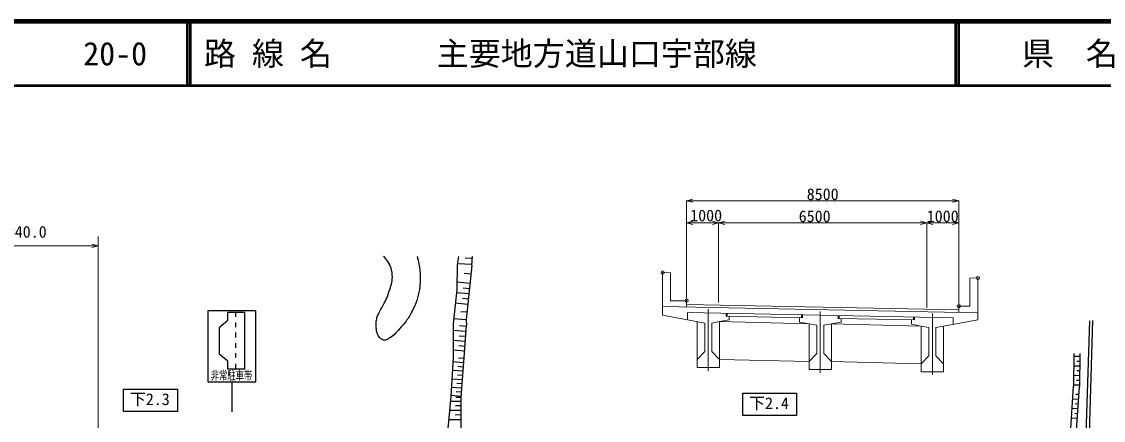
# Model space of a CAD drawing. Units: millimetres, scale not verified, with parts at other scales. Extents: x 40000 to 680000, y 20000 to 380000.
# Drawn here: x 151903 to 320853, y 317714 to 380000 of the extents above; entities that cross this region are included whole.
import ezdxf
from ezdxf.enums import TextEntityAlignment as Align

# ---------------------------------------------------------------- set-up
doc = ezdxf.new("R2010")
doc.units = ezdxf.units.MM
doc.header["$LTSCALE"] = 1000
doc.header["$PDMODE"] = 32
doc.header["$PDSIZE"] = 500
for name, color, linetype, lineweight in [('M-BGD', 7, 'Continuous', 25), ('M-STR-HTXT', 7, 'Continuous', 13), ('M-STR-STRC', 7, 'Continuous', 25), ('M-TTL', 7, 'Continuous', 140), ('M-TTL-LINE', 7, 'Continuous', 50)]:
    doc.layers.add(name, color=color, linetype=linetype, lineweight=lineweight)
doc.layers.add('M-TTL-TXT', color=7, linetype='Continuous')
doc.styles.add('ＭＳ ゴシック', font='')
doc.styles.get('ＭＳ ゴシック').set_extended_font_data('MS Gothic')

msp = doc.modelspace()

# ---------------------------------------------------------------- linework, layer by layer
at = {"layer": 'M-BGD'}
for p, q in [((220148, 343317), (219949, 342071)), ((222290, 342976), (221161, 343026)), ((222242, 341883), (222304, 343317)), ((219949, 342071), (219864, 338143)), ((222250, 342073), (219965, 342173)), ((222242, 341883), (221310, 333404)), ((222097, 340560), (221023, 340660)), ((219864, 338143), (219282, 332778)), ((221936, 339102), (219890, 339293)), ((221844, 338266), (220887, 338355)), ((221755, 337454), (219809, 337636)), ((221667, 336648), (220737, 336735)), ((221578, 335838), (219634, 336019)), ((221441, 334590), (220511, 334676)), ((221310, 333404), (219368, 333586)), ((221310, 333404), (221370, 332551)), ((318670, 333239), (318009, 311961)), ((319172, 333297), (318514, 312111)), ((219282, 332778), (219296, 327513)), ((221300, 331615), (219285, 331765)), ((221358, 332390), (220310, 332488)), ((220996, 327518), (221370, 332551)), ((221182, 330027), (219289, 330168)), ((221240, 330809), (220264, 330881)), ((221071, 328536), (219293, 328668)), ((221126, 329270), (220209, 329338)), ((316263, 328184), (316179, 323038)), ((317195, 328168), (317111, 323023)), ((219296, 327513), (218945, 321442)), ((220937, 326717), (219257, 326841)), ((220887, 326045), (220053, 326106)), ((220987, 327393), (220141, 327456)), ((220542, 321350), (220996, 327518)), ((317162, 326177), (316230, 326192)), ((317187, 327668), (316255, 327683)), ((317175, 326923), (316709, 326930)), ((220839, 325377), (219180, 325499)), ((220790, 324713), (219966, 324774)), ((317138, 324686), (316206, 324701)), ((317150, 325431), (316684, 325439)), ((220645, 322747), (219027, 322867)), ((220741, 324054), (219103, 324175)), ((220693, 323399), (219879, 323459)), ((315497, 312480), (316179, 323038)), ((317113, 323195), (316181, 323210)), ((316427, 312420), (317109, 322978)), ((317126, 323940), (316660, 323948)), ((218945, 321442), (218265, 314203)), ((220550, 321458), (218952, 321575)), ((220543, 321285), (219736, 321284)), ((220598, 322100), (219794, 322160)), ((220555, 313988), (220542, 321350)), ((316981, 320991), (316050, 321051)), ((317029, 321735), (316563, 321765)), ((220543, 320640), (218869, 320637)), ((220544, 319971), (219676, 319969)), ((316884, 319503), (315954, 319563)), ((316933, 320247), (316467, 320277)), ((220548, 317804), (218603, 317801)), ((220546, 319275), (218741, 319272)), ((220547, 318553), (219610, 318552)), ((316788, 318014), (315858, 318074)), ((316836, 318758), (316371, 318788))]:
    msp.add_line(p, q, dxfattribs=at)
msp.add_open_spline([(213678, 343317), (213876, 342555), (214033, 341781), (214102, 340999), (214184, 340057), (214156, 339101), (214031, 338164), (213953, 337572), (213796, 336991), (213607, 336425), (213426, 335884), (213189, 335361), (212930, 334853), (212637, 334282), (212317, 333722), (211942, 333201), (211635, 332775), (211260, 332401), (210914, 332006), (210646, 331702), (210408, 331368), (210104, 331100), (209829, 330860), (209512, 330672), (209200, 330483), (209053, 330394), (208911, 330283), (208744, 330240), (208636, 330212), (208518, 330210), (208409, 330235), (208295, 330260), (208187, 330318), (208095, 330390), (207891, 330549), (207727, 330760), (207592, 330981), (207499, 331135), (207435, 331307), (207386, 331481), (207330, 331680), (207305, 331889), (207287, 332095), (207260, 332405), (207249, 332718), (207275, 333027), (207295, 333268), (207332, 333509), (207404, 333740), (207525, 334130), (207726, 334491), (207908, 334856), (208057, 335155), (208232, 335439), (208387, 335734), (208574, 336089), (208775, 336438), (208930, 336808), (209081, 337168), (209180, 337547), (209305, 337917), (209424, 338269), (209577, 338612), (209659, 338974), (209743, 339342), (209805, 339720), (209801, 340097), (209797, 340561), (209735, 341031), (209601, 341475), (209489, 341842), (209315, 342193), (209106, 342515), (208917, 342806), (208692, 343078), (208439, 343317)], degree=3, knots=[0, 0, 0, 0, 1, 1, 1, 2, 2, 2, 3, 3, 3, 4, 4, 4, 5, 5, 5, 6, 6, 6, 7, 7, 7, 8, 8, 8, 9, 9, 9, 10, 10, 10, 11, 11, 11, 12, 12, 12, 13, 13, 13, 14, 14, 14, 15, 15, 15, 16, 16, 16, 17, 17, 17, 18, 18, 18, 19, 19, 19, 20, 20, 20, 21, 21, 21, 22, 22, 22, 23, 23, 23, 24, 24, 24, 25, 25, 25, 25], dxfattribs=at)
at = {"layer": 'M-STR-HTXT'}
for p, q in [((255764, 352020), (256719, 352259)), ((255764, 336656), (255764, 352070)), ((255764, 352020), (298266, 352020)), ((255764, 352020), (256719, 351781)), ((298266, 352020), (297306, 352260)), ((298266, 352020), (297306, 351780)), ((298266, 335806), (298266, 352070)), ((255764, 348570), (256719, 348808)), ((255764, 336656), (255764, 348620)), ((255764, 348570), (260766, 348570)), ((255764, 348570), (256719, 348331)), ((260766, 348570), (259811, 348808)), ((260766, 348570), (259811, 348331)), ((260766, 348570), (261721, 348808)), ((260766, 336106), (260766, 348620)), ((293266, 348570), (260766, 348570)), ((260766, 348570), (261721, 348331)), ((293266, 348570), (292311, 348808)), ((293266, 348570), (292311, 348331)), ((293266, 348570), (294221, 348808)), ((293266, 335306), (293266, 348620)), ((293266, 335306), (293266, 348620)), ((298266, 348570), (293266, 348570)), ((293266, 348570), (294221, 348331)), ((298266, 348570), (297311, 348808)), ((298266, 348570), (297311, 348331)), ((298266, 337506), (298266, 348620)), ((163864, 286351), (163864, 346442)), ((124278, 344992), (163864, 344992)), ((163864, 344992), (162864, 345242)), ((163864, 344992), (162864, 344742)), ((252013, 340806), (253263, 340756)), ((252013, 340806), (252013, 334141)), ((253263, 336406), (253263, 340756)), ((301266, 339956), (300016, 339906)), ((300016, 339906), (300016, 335556)), ((301266, 333441), (301266, 339956)), ((253263, 336406), (255764, 336406)), ((255764, 336406), (255764, 335406)), ((301266, 334496), (252013, 335481)), ((298266, 334956), (255764, 335806)), ((255889, 334553), (255889, 333423)), ((255889, 334553), (297391, 333724)), ((255889, 334553), (297391, 333723)), ((297391, 333723), (255889, 334553)), ((259139, 325441), (259139, 335088)), ((276640, 325130), (276640, 334739)), ((300016, 335556), (298266, 335556)), ((298266, 335556), (298266, 334556)), ((252013, 334141), (255889, 333423)), ((258589, 332923), (255889, 333424)), ((257389, 333146), (257389, 325988)), ((258589, 332923), (258589, 328488)), ((259689, 332923), (260889, 333146)), ((259689, 332923), (259689, 328488)), ((260889, 333146), (262389, 333423)), ((260889, 333146), (260889, 325988)), ((260889, 333146), (274890, 332796)), ((261939, 333982), (261939, 334432)), ((261939, 333982), (273840, 333744)), ((262089, 333979), (262098, 334429)), ((262389, 333973), (262389, 333423)), ((273390, 333754), (273390, 333073)), ((274890, 332796), (273390, 333073)), ((273690, 333747), (273699, 334197)), ((273840, 333744), (273849, 334194)), ((278390, 332796), (279890, 333073)), ((279440, 333632), (279440, 334082)), ((279440, 333632), (291341, 333394)), ((279590, 333629), (279599, 334079)), ((279890, 333623), (279890, 333073)), ((290891, 333404), (290891, 332724)), ((291191, 333398), (291200, 333847)), ((291341, 333394), (291350, 333844)), ((294141, 334389), (294141, 324819)), ((295891, 332446), (301266, 333441)), ((297391, 333724), (297391, 332724)), ((274890, 332796), (274890, 325638)), ((276090, 332573), (274890, 332796)), ((276090, 332573), (276090, 328138)), ((277190, 332573), (278390, 332796)), ((277190, 332573), (277190, 328138)), ((278390, 332796), (278390, 325638)), ((278390, 332796), (292391, 332446)), ((292391, 332446), (290891, 332724)), ((293591, 332223), (292391, 332446)), ((292391, 332446), (292391, 325288)), ((293591, 332223), (293591, 327788)), ((294691, 332223), (295891, 332446)), ((294691, 332223), (294691, 327788)), ((295891, 332446), (295891, 325288)), ((257389, 327238), (258589, 328488)), ((259689, 328488), (260889, 327238)), ((274890, 326888), (276090, 328138)), ((277190, 328138), (278390, 326888)), ((292391, 326538), (293591, 327788)), ((294691, 327788), (295891, 326538)), ((260889, 327238), (274890, 326888)), ((278390, 326888), (292391, 326538)), ((257389, 325988), (260889, 325988)), ((274890, 325638), (278390, 325638)), ((292391, 325288), (295891, 325288))]:
    msp.add_line(p, q, dxfattribs=at)
for p in [(252013, 340806), (252013, 340806), (301266, 339956), (301266, 339956), (255764, 336406), (255764, 336406), (298266, 335556), (298266, 335556)]:
    msp.add_point(p, dxfattribs=at)
at = {"layer": 'M-STR-STRC'}
for p, q in [((184090, 333379), (184090, 334639)), ((185299, 334639), (185299, 333909)), ((182780, 332246), (184090, 333379)), ((185299, 333002), (185299, 332296)), ((182780, 332246), (182780, 328063)), ((185299, 331414), (185299, 330633)), ((185299, 329751), (185299, 329020)), ((184090, 326980), (182780, 328063)), ((185299, 328189), (185299, 327458)), ((185299, 326526), (185299, 325720)), ((184720, 323754), (184720, 319072)), ((167838, 322590), (176238, 322590)), ((167838, 319090), (167838, 322590)), ((176238, 322590), (176238, 319090)), ((264540, 321969), (272940, 321969)), ((264540, 318469), (264540, 321969)), ((272940, 321969), (272940, 318469)), ((176238, 319090), (167838, 319090)), ((272940, 318469), (264540, 318469))]:
    msp.add_line(p, q, dxfattribs=at)
msp.add_lwpolyline([(180965, 323754), (188474, 323754), (188474, 334841), (180965, 334841)], close=True, dxfattribs=at)
msp.add_lwpolyline([(184090, 334639), (186710, 334639), (186710, 325720), (184090, 325720), (184090, 326980)], dxfattribs=at)
at = {"layer": 'M-TTL', "color": 2}
msp.add_line((680000, 380000), (40000, 380000), dxfattribs=at)
at = {"layer": 'M-TTL-LINE'}
for p, q in [((177750, 380000), (177750, 370000)), ((178250, 380000), (178250, 370000)), ((297750, 380000), (297750, 370000)), ((298250, 380000), (298250, 370000)), ((40000, 370000), (680000, 370000))]:
    msp.add_line(p, q, dxfattribs=at)

# ---------------------------------------------------------------- texts
at = {"layer": 'M-STR-HTXT', "style": 'ＭＳ ゴシック'}
for s, p in [('8500', (277015, 353045)), ('1000', (258814, 349720)), ('6500', (275765, 349595)), ('1000', (295766, 349595)), ('投棄物防止柵\u3000L=40.0', (143323, 347166))]:
    msp.add_text(s, height=1833, dxfattribs=at).set_placement(p, align=Align.MIDDLE_CENTER)
at = {"layer": 'M-STR-STRC', "style": 'ＭＳ ゴシック', "width": 0.7}
msp.add_text('非常駐車帯', height=1320, dxfattribs=at).set_placement((184681, 324727), align=Align.MIDDLE_CENTER)
at = {"layer": 'M-STR-STRC', "style": 'ＭＳ ゴシック'}
for s, p in [('下2.3', (171925, 319554)), ('下2.4', (268626, 318933))]:
    msp.add_text(s, height=1833, dxfattribs=at).set_placement(p, align=Align.BOTTOM_CENTER)
at = {"layer": 'M-TTL-TXT', "style": 'ＭＳ ゴシック'}
for s, p in [('20-0', (161521, 375000)), ('路 線 名', (180380, 375000)), ('主要地方道山口宇部線', (216734, 375000))]:
    msp.add_text(s, height=3666, dxfattribs=at).set_placement(p, align=Align.MIDDLE_LEFT)
msp.add_text('県\u3000名', height=3666, dxfattribs=at).set_placement((315625, 375000), align=Align.MIDDLE_CENTER)

doc.saveas('drawing.dxf')
